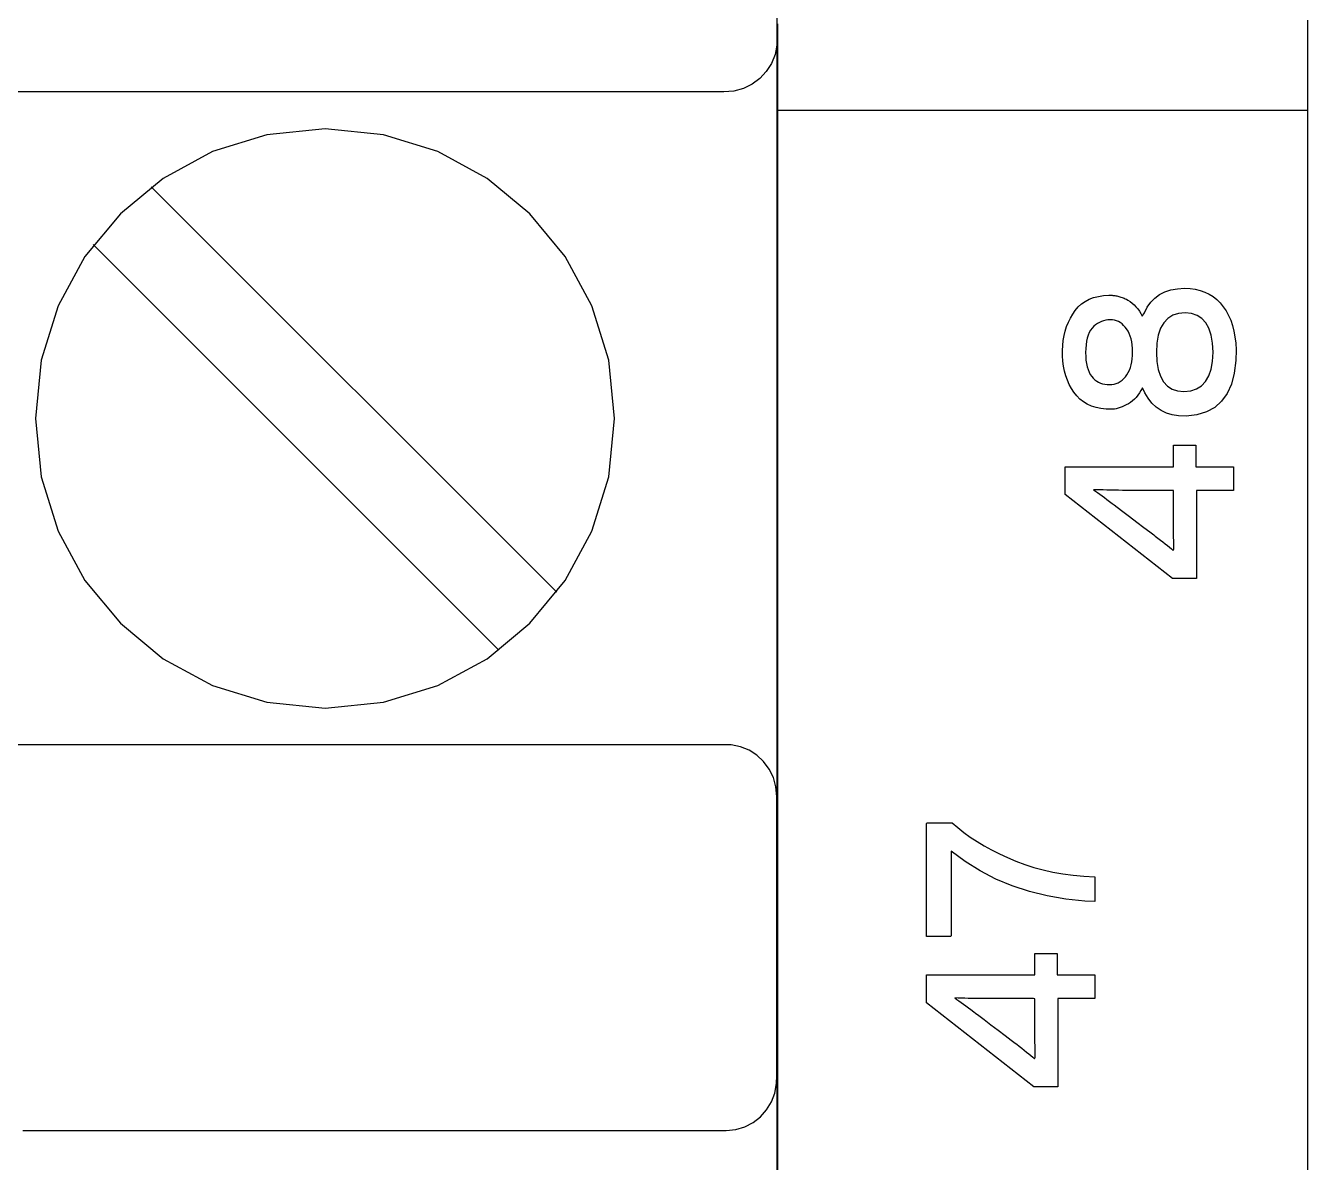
# Model space of a CAD drawing. Extents: x 1 to 47.7, y 0.2 to 35.
# Drawn here: x 35.488 to 36.228, y 18.205 to 18.862 of the extents above; entities that cross this region are included whole.
import ezdxf

# ---------------------------------------------------------------- set-up
doc = ezdxf.new("R2010")
doc.units = 0
doc.header["$MEASUREMENT"] = 0
for name, color, linetype in [('5_1___24__TARGET_LEDS___12', 7, 'CONTINUOUS'), ('6_1__EMPTY_IO_BOARD_POSITI', 7, 'CONTINUOUS'), ('6_2___8__INDEPENDENT_INPUT', 7, 'CONTINUOUS'), ('6_3___8__OPTOISO_INDEPENDE', 7, 'CONTINUOUS'), ('6_4___24__OPTOISO_INDEPEND', 7, 'CONTINUOUS'), ('6_5___8__INDEPENDENT_INPUT', 7, 'CONTINUOUS'), ('6_6___8__INDEPENDENT_INPUT', 7, 'CONTINUOUS'), ('6_7___8__OPTOISO_INDEPENDE', 7, 'CONTINUOUS'), ('6_8___8__OPTOISO_INDEPENDE', 7, 'CONTINUOUS'), ('8_0_____DWG', 7, 'CONTINUOUS')]:
    doc.layers.add(name, color=color, linetype=linetype)

msp = doc.modelspace()

# ---------------------------------------------------------------- linework, layer by layer
at = {"layer": '5_1___24__TARGET_LEDS___12'}
for points in [[(35.92224, 17.54006), (35.92224, 17.67347), (35.92224, 17.80331), (35.92224, 17.92914), (35.92224, 18.05052), (35.92224, 18.167), (35.92224, 18.27814), (35.92224, 18.38348), (35.92224, 18.48259), (35.92224, 18.57502), (35.92224, 18.66032), (35.92224, 18.70016), (35.92224, 18.73805), (35.92224, 18.77394), (35.92224, 18.80776), (35.92224, 18.83947), (35.92224, 18.86901)], [(35.92224, 18.86256), (35.92224, 18.86045), (35.92224, 18.85829), (35.92224, 18.8563), (35.92224, 18.85474), (35.92224, 18.85385), (35.9221, 18.85083), (35.92101, 18.8453), (35.91892, 18.84018), (35.91595, 18.83557), (35.91219, 18.83157), (35.90774, 18.82829), (35.90272, 18.82582), (35.89722, 18.82426), (35.89134, 18.82372), (35.87476, 18.82372), (35.83065, 18.82372), (35.76748, 18.82372), (35.69373, 18.82372), (35.61786, 18.82372), (35.54834, 18.82372), (35.49364, 18.82372), (35.46224, 18.82372)], [(35.79492, 18.53471), (35.56065, 18.76898)], [(35.7615, 18.50129), (35.52723, 18.73556)], [(35.48665, 18.22374), (35.51638, 18.22374), (35.56815, 18.22374), (35.63395, 18.22374), (35.70577, 18.22374), (35.77558, 18.22374), (35.83537, 18.22374), (35.87712, 18.22374), (35.89282, 18.22374), (35.89838, 18.22428), (35.90359, 18.22584), (35.90835, 18.22831), (35.91255, 18.2316), (35.91611, 18.23559), (35.91892, 18.2402), (35.9209, 18.24533), (35.92193, 18.25086), (35.92206, 18.25537), (35.92206, 18.26717), (35.92206, 18.28772), (35.92206, 18.31384), (35.92206, 18.34235), (35.92206, 18.37006), (35.92206, 18.39379), (35.92206, 18.41037), (35.92206, 18.4166), (35.92154, 18.4223), (35.92002, 18.42764), (35.91762, 18.43251), (35.91442, 18.43683), (35.91052, 18.44048), (35.90603, 18.44337), (35.90104, 18.44539), (35.89564, 18.44645), (35.88873, 18.44659), (35.859, 18.44659), (35.80723, 18.44659), (35.74143, 18.44659), (35.66961, 18.44659), (35.5998, 18.44659), (35.54001, 18.44659), (35.49826, 18.44659), (35.48256, 18.44659)]]:
    msp.add_lwpolyline(points, dxfattribs=at)
msp.add_lwpolyline([(35.66127, 18.46771), (35.69495, 18.47111), (35.72632, 18.48086), (35.7547, 18.49629), (35.77942, 18.51673), (35.79982, 18.54151), (35.81522, 18.56995), (35.82495, 18.60138), (35.82834, 18.63514), (35.82495, 18.66883), (35.81522, 18.70023), (35.79982, 18.72864), (35.77942, 18.75339), (35.7547, 18.77382), (35.72632, 18.78925), (35.69495, 18.799), (35.66127, 18.8024), (35.62756, 18.799), (35.59615, 18.78925), (35.5677, 18.77382), (35.54291, 18.75339), (35.52245, 18.72864), (35.50699, 18.70023), (35.49722, 18.66883), (35.49381, 18.63514), (35.49722, 18.60138), (35.50699, 18.56995), (35.52245, 18.54151), (35.54291, 18.51673), (35.5677, 18.49629), (35.59615, 18.48086), (35.62756, 18.47111)], close=True, dxfattribs=at)
at = {"layer": '6_1__EMPTY_IO_BOARD_POSITI'}
msp.add_lwpolyline([(35.92248, 18.86318), (35.92248, 18.82053), (35.92248, 18.77369), (35.92248, 18.7228), (35.92248, 18.66802), (35.92248, 18.6095), (35.92248, 18.5474), (35.92248, 18.48186), (35.92248, 18.41305), (35.92248, 18.34111), (35.92248, 18.26619), (35.92248, 18.18846), (35.92248, 18.10806), (35.92248, 18.02514), (35.92248, 17.93987), (35.92248, 17.85238), (35.92248, 17.76285), (35.92248, 17.6714), (35.92248, 17.48343)], dxfattribs=at)
at = {"layer": '6_2___8__INDEPENDENT_INPUT'}
for points in [[(35.92224, 17.54006), (35.92224, 17.67347), (35.92224, 17.80331), (35.92224, 17.92914), (35.92224, 18.05052), (35.92224, 18.167), (35.92224, 18.27814), (35.92224, 18.38348), (35.92224, 18.48259), (35.92224, 18.57502), (35.92224, 18.66032), (35.92224, 18.70016), (35.92224, 18.73805), (35.92224, 18.77394), (35.92224, 18.80776), (35.92224, 18.83947), (35.92224, 18.86901)], [(35.92224, 18.86256), (35.92224, 18.86045), (35.92224, 18.85829), (35.92224, 18.8563), (35.92224, 18.85474), (35.92224, 18.85385), (35.9221, 18.85083), (35.92101, 18.8453), (35.91892, 18.84018), (35.91595, 18.83557), (35.91219, 18.83157), (35.90774, 18.82829), (35.90272, 18.82582), (35.89722, 18.82426), (35.89134, 18.82372), (35.87476, 18.82372), (35.83065, 18.82372), (35.76748, 18.82372), (35.69373, 18.82372), (35.61786, 18.82372), (35.54834, 18.82372), (35.49364, 18.82372), (35.46224, 18.82372)], [(35.79492, 18.53471), (35.56065, 18.76898)], [(35.7615, 18.50129), (35.52723, 18.73556)], [(35.48665, 18.22374), (35.51638, 18.22374), (35.56815, 18.22374), (35.63395, 18.22374), (35.70577, 18.22374), (35.77558, 18.22374), (35.83537, 18.22374), (35.87712, 18.22374), (35.89282, 18.22374), (35.89838, 18.22428), (35.90359, 18.22584), (35.90835, 18.22831), (35.91255, 18.2316), (35.91611, 18.23559), (35.91892, 18.2402), (35.9209, 18.24533), (35.92193, 18.25086), (35.92206, 18.25537), (35.92206, 18.26717), (35.92206, 18.28772), (35.92206, 18.31384), (35.92206, 18.34235), (35.92206, 18.37006), (35.92206, 18.39379), (35.92206, 18.41037), (35.92206, 18.4166), (35.92154, 18.4223), (35.92002, 18.42764), (35.91762, 18.43251), (35.91442, 18.43683), (35.91052, 18.44048), (35.90603, 18.44337), (35.90104, 18.44539), (35.89564, 18.44645), (35.88873, 18.44659), (35.859, 18.44659), (35.80723, 18.44659), (35.74143, 18.44659), (35.66961, 18.44659), (35.5998, 18.44659), (35.54001, 18.44659), (35.49826, 18.44659), (35.48256, 18.44659)]]:
    msp.add_lwpolyline(points, dxfattribs=at)
msp.add_lwpolyline([(35.66127, 18.46771), (35.69495, 18.47111), (35.72632, 18.48086), (35.7547, 18.49629), (35.77942, 18.51673), (35.79982, 18.54151), (35.81522, 18.56995), (35.82495, 18.60138), (35.82834, 18.63514), (35.82495, 18.66883), (35.81522, 18.70023), (35.79982, 18.72864), (35.77942, 18.75339), (35.7547, 18.77382), (35.72632, 18.78925), (35.69495, 18.799), (35.66127, 18.8024), (35.62756, 18.799), (35.59615, 18.78925), (35.5677, 18.77382), (35.54291, 18.75339), (35.52245, 18.72864), (35.50699, 18.70023), (35.49722, 18.66883), (35.49381, 18.63514), (35.49722, 18.60138), (35.50699, 18.56995), (35.52245, 18.54151), (35.54291, 18.51673), (35.5677, 18.49629), (35.59615, 18.48086), (35.62756, 18.47111)], close=True, dxfattribs=at)
at = {"layer": '6_3___8__OPTOISO_INDEPENDE'}
for points in [[(35.92224, 17.54006), (35.92224, 17.67347), (35.92224, 17.80331), (35.92224, 17.92914), (35.92224, 18.05052), (35.92224, 18.167), (35.92224, 18.27814), (35.92224, 18.38348), (35.92224, 18.48259), (35.92224, 18.57502), (35.92224, 18.66032), (35.92224, 18.70016), (35.92224, 18.73805), (35.92224, 18.77394), (35.92224, 18.80776), (35.92224, 18.83947), (35.92224, 18.86901)], [(35.92224, 18.86256), (35.92224, 18.86045), (35.92224, 18.85829), (35.92224, 18.8563), (35.92224, 18.85474), (35.92224, 18.85385), (35.9221, 18.85083), (35.92101, 18.8453), (35.91892, 18.84018), (35.91595, 18.83557), (35.91219, 18.83157), (35.90774, 18.82829), (35.90272, 18.82582), (35.89722, 18.82426), (35.89134, 18.82372), (35.87476, 18.82372), (35.83065, 18.82372), (35.76748, 18.82372), (35.69373, 18.82372), (35.61786, 18.82372), (35.54834, 18.82372), (35.49364, 18.82372), (35.46224, 18.82372)], [(35.79492, 18.53471), (35.56065, 18.76898)], [(35.7615, 18.50129), (35.52723, 18.73556)], [(35.48665, 18.22374), (35.51638, 18.22374), (35.56815, 18.22374), (35.63395, 18.22374), (35.70577, 18.22374), (35.77558, 18.22374), (35.83537, 18.22374), (35.87712, 18.22374), (35.89282, 18.22374), (35.89838, 18.22428), (35.90359, 18.22584), (35.90835, 18.22831), (35.91255, 18.2316), (35.91611, 18.23559), (35.91892, 18.2402), (35.9209, 18.24533), (35.92193, 18.25086), (35.92206, 18.25537), (35.92206, 18.26717), (35.92206, 18.28772), (35.92206, 18.31384), (35.92206, 18.34235), (35.92206, 18.37006), (35.92206, 18.39379), (35.92206, 18.41037), (35.92206, 18.4166), (35.92154, 18.4223), (35.92002, 18.42764), (35.91762, 18.43251), (35.91442, 18.43683), (35.91052, 18.44048), (35.90603, 18.44337), (35.90104, 18.44539), (35.89564, 18.44645), (35.88873, 18.44659), (35.859, 18.44659), (35.80723, 18.44659), (35.74143, 18.44659), (35.66961, 18.44659), (35.5998, 18.44659), (35.54001, 18.44659), (35.49826, 18.44659), (35.48256, 18.44659)]]:
    msp.add_lwpolyline(points, dxfattribs=at)
msp.add_lwpolyline([(35.66127, 18.46771), (35.69495, 18.47111), (35.72632, 18.48086), (35.7547, 18.49629), (35.77942, 18.51673), (35.79982, 18.54151), (35.81522, 18.56995), (35.82495, 18.60138), (35.82834, 18.63514), (35.82495, 18.66883), (35.81522, 18.70023), (35.79982, 18.72864), (35.77942, 18.75339), (35.7547, 18.77382), (35.72632, 18.78925), (35.69495, 18.799), (35.66127, 18.8024), (35.62756, 18.799), (35.59615, 18.78925), (35.5677, 18.77382), (35.54291, 18.75339), (35.52245, 18.72864), (35.50699, 18.70023), (35.49722, 18.66883), (35.49381, 18.63514), (35.49722, 18.60138), (35.50699, 18.56995), (35.52245, 18.54151), (35.54291, 18.51673), (35.5677, 18.49629), (35.59615, 18.48086), (35.62756, 18.47111)], close=True, dxfattribs=at)
at = {"layer": '6_4___24__OPTOISO_INDEPEND'}
for points in [[(35.92224, 17.54006), (35.92224, 17.67347), (35.92224, 17.80331), (35.92224, 17.92914), (35.92224, 18.05052), (35.92224, 18.167), (35.92224, 18.27814), (35.92224, 18.38348), (35.92224, 18.48259), (35.92224, 18.57502), (35.92224, 18.66032), (35.92224, 18.70016), (35.92224, 18.73805), (35.92224, 18.77394), (35.92224, 18.80776), (35.92224, 18.83947), (35.92224, 18.86901)], [(35.92224, 18.86256), (35.92224, 18.86045), (35.92224, 18.85829), (35.92224, 18.8563), (35.92224, 18.85474), (35.92224, 18.85385), (35.9221, 18.85083), (35.92101, 18.8453), (35.91892, 18.84018), (35.91595, 18.83557), (35.91219, 18.83157), (35.90774, 18.82829), (35.90272, 18.82582), (35.89722, 18.82426), (35.89134, 18.82372), (35.87476, 18.82372), (35.83065, 18.82372), (35.76748, 18.82372), (35.69373, 18.82372), (35.61786, 18.82372), (35.54834, 18.82372), (35.49364, 18.82372), (35.46224, 18.82372)], [(35.79492, 18.53471), (35.56065, 18.76898)], [(35.7615, 18.50129), (35.52723, 18.73556)], [(35.48665, 18.22374), (35.51638, 18.22374), (35.56815, 18.22374), (35.63395, 18.22374), (35.70577, 18.22374), (35.77558, 18.22374), (35.83537, 18.22374), (35.87712, 18.22374), (35.89282, 18.22374), (35.89838, 18.22428), (35.90359, 18.22584), (35.90835, 18.22831), (35.91255, 18.2316), (35.91611, 18.23559), (35.91892, 18.2402), (35.9209, 18.24533), (35.92193, 18.25086), (35.92206, 18.25537), (35.92206, 18.26717), (35.92206, 18.28772), (35.92206, 18.31384), (35.92206, 18.34235), (35.92206, 18.37006), (35.92206, 18.39379), (35.92206, 18.41037), (35.92206, 18.4166), (35.92154, 18.4223), (35.92002, 18.42764), (35.91762, 18.43251), (35.91442, 18.43683), (35.91052, 18.44048), (35.90603, 18.44337), (35.90104, 18.44539), (35.89564, 18.44645), (35.88873, 18.44659), (35.859, 18.44659), (35.80723, 18.44659), (35.74143, 18.44659), (35.66961, 18.44659), (35.5998, 18.44659), (35.54001, 18.44659), (35.49826, 18.44659), (35.48256, 18.44659)]]:
    msp.add_lwpolyline(points, dxfattribs=at)
msp.add_lwpolyline([(35.66127, 18.46771), (35.69495, 18.47111), (35.72632, 18.48086), (35.7547, 18.49629), (35.77942, 18.51673), (35.79982, 18.54151), (35.81522, 18.56995), (35.82495, 18.60138), (35.82834, 18.63514), (35.82495, 18.66883), (35.81522, 18.70023), (35.79982, 18.72864), (35.77942, 18.75339), (35.7547, 18.77382), (35.72632, 18.78925), (35.69495, 18.799), (35.66127, 18.8024), (35.62756, 18.799), (35.59615, 18.78925), (35.5677, 18.77382), (35.54291, 18.75339), (35.52245, 18.72864), (35.50699, 18.70023), (35.49722, 18.66883), (35.49381, 18.63514), (35.49722, 18.60138), (35.50699, 18.56995), (35.52245, 18.54151), (35.54291, 18.51673), (35.5677, 18.49629), (35.59615, 18.48086), (35.62756, 18.47111)], close=True, dxfattribs=at)
at = {"layer": '6_5___8__INDEPENDENT_INPUT'}
for points in [[(35.92224, 17.54006), (35.92224, 17.67347), (35.92224, 17.80331), (35.92224, 17.92914), (35.92224, 18.05052), (35.92224, 18.167), (35.92224, 18.27814), (35.92224, 18.38348), (35.92224, 18.48259), (35.92224, 18.57502), (35.92224, 18.66032), (35.92224, 18.70016), (35.92224, 18.73805), (35.92224, 18.77394), (35.92224, 18.80776), (35.92224, 18.83947), (35.92224, 18.86901)], [(35.92224, 18.86256), (35.92224, 18.86045), (35.92224, 18.85829), (35.92224, 18.8563), (35.92224, 18.85474), (35.92224, 18.85385), (35.9221, 18.85083), (35.92101, 18.8453), (35.91892, 18.84018), (35.91595, 18.83557), (35.91219, 18.83157), (35.90774, 18.82829), (35.90272, 18.82582), (35.89722, 18.82426), (35.89134, 18.82372), (35.87476, 18.82372), (35.83065, 18.82372), (35.76748, 18.82372), (35.69373, 18.82372), (35.61786, 18.82372), (35.54834, 18.82372), (35.49364, 18.82372), (35.46224, 18.82372)], [(35.79492, 18.53471), (35.56065, 18.76898)], [(35.7615, 18.50129), (35.52723, 18.73556)], [(35.48665, 18.22374), (35.51638, 18.22374), (35.56815, 18.22374), (35.63395, 18.22374), (35.70577, 18.22374), (35.77558, 18.22374), (35.83537, 18.22374), (35.87712, 18.22374), (35.89282, 18.22374), (35.89838, 18.22428), (35.90359, 18.22584), (35.90835, 18.22831), (35.91255, 18.2316), (35.91611, 18.23559), (35.91892, 18.2402), (35.9209, 18.24533), (35.92193, 18.25086), (35.92206, 18.25537), (35.92206, 18.26717), (35.92206, 18.28772), (35.92206, 18.31384), (35.92206, 18.34235), (35.92206, 18.37006), (35.92206, 18.39379), (35.92206, 18.41037), (35.92206, 18.4166), (35.92154, 18.4223), (35.92002, 18.42764), (35.91762, 18.43251), (35.91442, 18.43683), (35.91052, 18.44048), (35.90603, 18.44337), (35.90104, 18.44539), (35.89564, 18.44645), (35.88873, 18.44659), (35.859, 18.44659), (35.80723, 18.44659), (35.74143, 18.44659), (35.66961, 18.44659), (35.5998, 18.44659), (35.54001, 18.44659), (35.49826, 18.44659), (35.48256, 18.44659)]]:
    msp.add_lwpolyline(points, dxfattribs=at)
msp.add_lwpolyline([(35.66127, 18.46771), (35.69495, 18.47111), (35.72632, 18.48086), (35.7547, 18.49629), (35.77942, 18.51673), (35.79982, 18.54151), (35.81522, 18.56995), (35.82495, 18.60138), (35.82834, 18.63514), (35.82495, 18.66883), (35.81522, 18.70023), (35.79982, 18.72864), (35.77942, 18.75339), (35.7547, 18.77382), (35.72632, 18.78925), (35.69495, 18.799), (35.66127, 18.8024), (35.62756, 18.799), (35.59615, 18.78925), (35.5677, 18.77382), (35.54291, 18.75339), (35.52245, 18.72864), (35.50699, 18.70023), (35.49722, 18.66883), (35.49381, 18.63514), (35.49722, 18.60138), (35.50699, 18.56995), (35.52245, 18.54151), (35.54291, 18.51673), (35.5677, 18.49629), (35.59615, 18.48086), (35.62756, 18.47111)], close=True, dxfattribs=at)
at = {"layer": '6_6___8__INDEPENDENT_INPUT'}
for points in [[(35.92224, 17.54006), (35.92224, 17.67347), (35.92224, 17.80331), (35.92224, 17.92914), (35.92224, 18.05052), (35.92224, 18.167), (35.92224, 18.27814), (35.92224, 18.38348), (35.92224, 18.48259), (35.92224, 18.57502), (35.92224, 18.66032), (35.92224, 18.70016), (35.92224, 18.73805), (35.92224, 18.77394), (35.92224, 18.80776), (35.92224, 18.83947), (35.92224, 18.86901)], [(35.92224, 18.86256), (35.92224, 18.86045), (35.92224, 18.85829), (35.92224, 18.8563), (35.92224, 18.85474), (35.92224, 18.85385), (35.9221, 18.85083), (35.92101, 18.8453), (35.91892, 18.84018), (35.91595, 18.83557), (35.91219, 18.83157), (35.90774, 18.82829), (35.90272, 18.82582), (35.89722, 18.82426), (35.89134, 18.82372), (35.87476, 18.82372), (35.83065, 18.82372), (35.76748, 18.82372), (35.69373, 18.82372), (35.61786, 18.82372), (35.54834, 18.82372), (35.49364, 18.82372), (35.46224, 18.82372)], [(35.79492, 18.53471), (35.56065, 18.76898)], [(35.7615, 18.50129), (35.52723, 18.73556)], [(35.48665, 18.22374), (35.51638, 18.22374), (35.56815, 18.22374), (35.63395, 18.22374), (35.70577, 18.22374), (35.77558, 18.22374), (35.83537, 18.22374), (35.87712, 18.22374), (35.89282, 18.22374), (35.89838, 18.22428), (35.90359, 18.22584), (35.90835, 18.22831), (35.91255, 18.2316), (35.91611, 18.23559), (35.91892, 18.2402), (35.9209, 18.24533), (35.92193, 18.25086), (35.92206, 18.25537), (35.92206, 18.26717), (35.92206, 18.28772), (35.92206, 18.31384), (35.92206, 18.34235), (35.92206, 18.37006), (35.92206, 18.39379), (35.92206, 18.41037), (35.92206, 18.4166), (35.92154, 18.4223), (35.92002, 18.42764), (35.91762, 18.43251), (35.91442, 18.43683), (35.91052, 18.44048), (35.90603, 18.44337), (35.90104, 18.44539), (35.89564, 18.44645), (35.88873, 18.44659), (35.859, 18.44659), (35.80723, 18.44659), (35.74143, 18.44659), (35.66961, 18.44659), (35.5998, 18.44659), (35.54001, 18.44659), (35.49826, 18.44659), (35.48256, 18.44659)]]:
    msp.add_lwpolyline(points, dxfattribs=at)
msp.add_lwpolyline([(35.66127, 18.46771), (35.69495, 18.47111), (35.72632, 18.48086), (35.7547, 18.49629), (35.77942, 18.51673), (35.79982, 18.54151), (35.81522, 18.56995), (35.82495, 18.60138), (35.82834, 18.63514), (35.82495, 18.66883), (35.81522, 18.70023), (35.79982, 18.72864), (35.77942, 18.75339), (35.7547, 18.77382), (35.72632, 18.78925), (35.69495, 18.799), (35.66127, 18.8024), (35.62756, 18.799), (35.59615, 18.78925), (35.5677, 18.77382), (35.54291, 18.75339), (35.52245, 18.72864), (35.50699, 18.70023), (35.49722, 18.66883), (35.49381, 18.63514), (35.49722, 18.60138), (35.50699, 18.56995), (35.52245, 18.54151), (35.54291, 18.51673), (35.5677, 18.49629), (35.59615, 18.48086), (35.62756, 18.47111)], close=True, dxfattribs=at)
at = {"layer": '6_7___8__OPTOISO_INDEPENDE'}
for points in [[(35.92224, 17.54006), (35.92224, 17.67347), (35.92224, 17.80331), (35.92224, 17.92914), (35.92224, 18.05052), (35.92224, 18.167), (35.92224, 18.27814), (35.92224, 18.38348), (35.92224, 18.48259), (35.92224, 18.57502), (35.92224, 18.66032), (35.92224, 18.70016), (35.92224, 18.73805), (35.92224, 18.77394), (35.92224, 18.80776), (35.92224, 18.83947), (35.92224, 18.86901)], [(35.92224, 18.86256), (35.92224, 18.86045), (35.92224, 18.85829), (35.92224, 18.8563), (35.92224, 18.85474), (35.92224, 18.85385), (35.9221, 18.85083), (35.92101, 18.8453), (35.91892, 18.84018), (35.91595, 18.83557), (35.91219, 18.83157), (35.90774, 18.82829), (35.90272, 18.82582), (35.89722, 18.82426), (35.89134, 18.82372), (35.87476, 18.82372), (35.83065, 18.82372), (35.76748, 18.82372), (35.69373, 18.82372), (35.61786, 18.82372), (35.54834, 18.82372), (35.49364, 18.82372), (35.46224, 18.82372)], [(35.79492, 18.53471), (35.56065, 18.76898)], [(35.7615, 18.50129), (35.52723, 18.73556)], [(35.48665, 18.22374), (35.51638, 18.22374), (35.56815, 18.22374), (35.63395, 18.22374), (35.70577, 18.22374), (35.77558, 18.22374), (35.83537, 18.22374), (35.87712, 18.22374), (35.89282, 18.22374), (35.89838, 18.22428), (35.90359, 18.22584), (35.90835, 18.22831), (35.91255, 18.2316), (35.91611, 18.23559), (35.91892, 18.2402), (35.9209, 18.24533), (35.92193, 18.25086), (35.92206, 18.25537), (35.92206, 18.26717), (35.92206, 18.28772), (35.92206, 18.31384), (35.92206, 18.34235), (35.92206, 18.37006), (35.92206, 18.39379), (35.92206, 18.41037), (35.92206, 18.4166), (35.92154, 18.4223), (35.92002, 18.42764), (35.91762, 18.43251), (35.91442, 18.43683), (35.91052, 18.44048), (35.90603, 18.44337), (35.90104, 18.44539), (35.89564, 18.44645), (35.88873, 18.44659), (35.859, 18.44659), (35.80723, 18.44659), (35.74143, 18.44659), (35.66961, 18.44659), (35.5998, 18.44659), (35.54001, 18.44659), (35.49826, 18.44659), (35.48256, 18.44659)]]:
    msp.add_lwpolyline(points, dxfattribs=at)
msp.add_lwpolyline([(35.66127, 18.46771), (35.69495, 18.47111), (35.72632, 18.48086), (35.7547, 18.49629), (35.77942, 18.51673), (35.79982, 18.54151), (35.81522, 18.56995), (35.82495, 18.60138), (35.82834, 18.63514), (35.82495, 18.66883), (35.81522, 18.70023), (35.79982, 18.72864), (35.77942, 18.75339), (35.7547, 18.77382), (35.72632, 18.78925), (35.69495, 18.799), (35.66127, 18.8024), (35.62756, 18.799), (35.59615, 18.78925), (35.5677, 18.77382), (35.54291, 18.75339), (35.52245, 18.72864), (35.50699, 18.70023), (35.49722, 18.66883), (35.49381, 18.63514), (35.49722, 18.60138), (35.50699, 18.56995), (35.52245, 18.54151), (35.54291, 18.51673), (35.5677, 18.49629), (35.59615, 18.48086), (35.62756, 18.47111)], close=True, dxfattribs=at)
at = {"layer": '6_8___8__OPTOISO_INDEPENDE'}
for points in [[(35.92224, 17.54006), (35.92224, 17.67347), (35.92224, 17.80331), (35.92224, 17.92914), (35.92224, 18.05052), (35.92224, 18.167), (35.92224, 18.27814), (35.92224, 18.38348), (35.92224, 18.48259), (35.92224, 18.57502), (35.92224, 18.66032), (35.92224, 18.70016), (35.92224, 18.73805), (35.92224, 18.77394), (35.92224, 18.80776), (35.92224, 18.83947), (35.92224, 18.86901)], [(35.92224, 18.86256), (35.92224, 18.86045), (35.92224, 18.85829), (35.92224, 18.8563), (35.92224, 18.85474), (35.92224, 18.85385), (35.9221, 18.85083), (35.92101, 18.8453), (35.91892, 18.84018), (35.91595, 18.83557), (35.91219, 18.83157), (35.90774, 18.82829), (35.90272, 18.82582), (35.89722, 18.82426), (35.89134, 18.82372), (35.87476, 18.82372), (35.83065, 18.82372), (35.76748, 18.82372), (35.69373, 18.82372), (35.61786, 18.82372), (35.54834, 18.82372), (35.49364, 18.82372), (35.46224, 18.82372)], [(35.79492, 18.53471), (35.56065, 18.76898)], [(35.7615, 18.50129), (35.52723, 18.73556)], [(35.48665, 18.22374), (35.51638, 18.22374), (35.56815, 18.22374), (35.63395, 18.22374), (35.70577, 18.22374), (35.77558, 18.22374), (35.83537, 18.22374), (35.87712, 18.22374), (35.89282, 18.22374), (35.89838, 18.22428), (35.90359, 18.22584), (35.90835, 18.22831), (35.91255, 18.2316), (35.91611, 18.23559), (35.91892, 18.2402), (35.9209, 18.24533), (35.92193, 18.25086), (35.92206, 18.25537), (35.92206, 18.26717), (35.92206, 18.28772), (35.92206, 18.31384), (35.92206, 18.34235), (35.92206, 18.37006), (35.92206, 18.39379), (35.92206, 18.41037), (35.92206, 18.4166), (35.92154, 18.4223), (35.92002, 18.42764), (35.91762, 18.43251), (35.91442, 18.43683), (35.91052, 18.44048), (35.90603, 18.44337), (35.90104, 18.44539), (35.89564, 18.44645), (35.88873, 18.44659), (35.859, 18.44659), (35.80723, 18.44659), (35.74143, 18.44659), (35.66961, 18.44659), (35.5998, 18.44659), (35.54001, 18.44659), (35.49826, 18.44659), (35.48256, 18.44659)]]:
    msp.add_lwpolyline(points, dxfattribs=at)
msp.add_lwpolyline([(35.66127, 18.46771), (35.69495, 18.47111), (35.72632, 18.48086), (35.7547, 18.49629), (35.77942, 18.51673), (35.79982, 18.54151), (35.81522, 18.56995), (35.82495, 18.60138), (35.82834, 18.63514), (35.82495, 18.66883), (35.81522, 18.70023), (35.79982, 18.72864), (35.77942, 18.75339), (35.7547, 18.77382), (35.72632, 18.78925), (35.69495, 18.799), (35.66127, 18.8024), (35.62756, 18.799), (35.59615, 18.78925), (35.5677, 18.77382), (35.54291, 18.75339), (35.52245, 18.72864), (35.50699, 18.70023), (35.49722, 18.66883), (35.49381, 18.63514), (35.49722, 18.60138), (35.50699, 18.56995), (35.52245, 18.54151), (35.54291, 18.51673), (35.5677, 18.49629), (35.59615, 18.48086), (35.62756, 18.47111)], close=True, dxfattribs=at)
at = {"layer": '8_0_____DWG'}
for points in [[(36.22843, 18.86528), (36.22843, 18.83397), (36.22843, 18.80142), (36.22843, 18.76763), (36.22843, 18.73261), (36.22843, 18.69637), (36.22843, 18.65893), (36.22843, 18.6203), (36.22843, 18.58049), (36.22843, 18.53951), (36.22843, 18.49738), (36.22843, 18.4541), (36.22843, 18.40969), (36.22843, 18.36416), (36.22843, 18.31752), (36.22843, 18.26979), (36.22843, 18.22097), (36.22843, 18.17107)], [(35.92206, 18.81321), (36.22843, 18.81321)], [(36.16393, 18.60723), (36.18576, 18.60723), (36.18576, 18.59354), (36.1644, 18.59354), (36.1644, 18.54257), (36.1505, 18.54257), (36.08858, 18.59108), (36.08858, 18.60723), (36.15111, 18.60723), (36.15111, 18.6197), (36.16393, 18.6197), (36.16393, 18.60723)], [(36.08388, 18.31357), (36.10571, 18.31357), (36.10571, 18.29989), (36.08435, 18.29989), (36.08435, 18.24891), (36.07045, 18.24891), (36.00853, 18.29742), (36.00853, 18.31357), (36.07106, 18.31357), (36.07106, 18.32605), (36.08388, 18.32605), (36.08388, 18.31357)]]:
    msp.add_lwpolyline(points, dxfattribs=at)
for points in [[(36.15744, 18.71033), (36.16067, 18.71017), (36.16371, 18.70975), (36.16657, 18.70908), (36.16924, 18.70814), (36.17173, 18.70696), (36.17405, 18.70551), (36.17617, 18.7038), (36.17812, 18.70184), (36.1799, 18.69963), (36.18151, 18.69721), (36.18293, 18.6946), (36.18415, 18.69179), (36.18517, 18.68878), (36.186, 18.68558), (36.18663, 18.68218), (36.18705, 18.67858), (36.18729, 18.67479), (36.18715, 18.66853), (36.18625, 18.66125), (36.18458, 18.65491), (36.18213, 18.6495), (36.17892, 18.64502), (36.17494, 18.64147), (36.17019, 18.63886), (36.16467, 18.63718), (36.15838, 18.63643), (36.15403, 18.63656), (36.15036, 18.63716), (36.14699, 18.63819), (36.14392, 18.63966), (36.14115, 18.64158), (36.13868, 18.64393), (36.13651, 18.64672), (36.13464, 18.64995), (36.13316, 18.65283), (36.13233, 18.65126), (36.13145, 18.64982), (36.13052, 18.64848), (36.12954, 18.64727), (36.12851, 18.64617), (36.12742, 18.6452), (36.12628, 18.64434), (36.12509, 18.64359), (36.12387, 18.64294), (36.12267, 18.64233), (36.12149, 18.64181), (36.12033, 18.64137), (36.11919, 18.64101), (36.11806, 18.64074), (36.11696, 18.64054), (36.11587, 18.64043), (36.11479, 18.6404), (36.11223, 18.64049), (36.10922, 18.64082), (36.10641, 18.64141), (36.10379, 18.64225), (36.10135, 18.64335), (36.09911, 18.6447), (36.09706, 18.64629), (36.0952, 18.64814), (36.09353, 18.65025), (36.09212, 18.65243), (36.09089, 18.65474), (36.08982, 18.65718), (36.08893, 18.65974), (36.08821, 18.66242), (36.08765, 18.66523), (36.08727, 18.66817), (36.08707, 18.67122), (36.08703, 18.67434), (36.08716, 18.6773), (36.08747, 18.68016), (36.08795, 18.68293), (36.0886, 18.6856), (36.08942, 18.68819), (36.09041, 18.69067), (36.09157, 18.69307), (36.09291, 18.69537), (36.09442, 18.69756), (36.09613, 18.69953), (36.09804, 18.70124), (36.10016, 18.7027), (36.10248, 18.70392), (36.105, 18.70489), (36.10772, 18.7056), (36.11064, 18.70607), (36.11377, 18.70629), (36.11465, 18.7063), (36.11514, 18.70628), (36.11565, 18.70625), (36.11617, 18.7062), (36.1167, 18.70614), (36.11724, 18.70607), (36.11779, 18.70598), (36.11835, 18.70588), (36.11893, 18.70576), (36.11954, 18.70561), (36.12015, 18.70544), (36.12077, 18.70525), (36.12139, 18.70503), (36.12202, 18.70479), (36.12264, 18.70453), (36.12327, 18.70424), (36.12391, 18.70393), (36.12482, 18.70345), (36.12607, 18.70267), (36.12726, 18.70178), (36.12838, 18.70078), (36.12945, 18.69966), (36.13045, 18.69844), (36.13139, 18.69711), (36.13226, 18.69567), (36.13308, 18.69411), (36.1343, 18.69621), (36.13599, 18.69944), (36.13803, 18.70225), (36.14041, 18.70464), (36.14313, 18.70662), (36.14619, 18.70817), (36.1496, 18.70931), (36.15335, 18.71003)], [(36.11462, 18.69208), (36.11327, 18.69202), (36.11196, 18.69184), (36.1107, 18.69155), (36.10949, 18.69115), (36.10832, 18.69062), (36.1072, 18.68998), (36.10612, 18.68923), (36.1051, 18.68835), (36.10413, 18.68733), (36.10326, 18.68614), (36.1025, 18.68478), (36.10186, 18.68326), (36.10133, 18.68157), (36.10091, 18.67973), (36.1006, 18.67772), (36.1004, 18.67555), (36.10031, 18.67322), (36.1004, 18.67093), (36.10058, 18.66879), (36.10087, 18.66681), (36.10127, 18.665), (36.10176, 18.66335), (36.10237, 18.66186), (36.10307, 18.66053), (36.10389, 18.65936), (36.10479, 18.65835), (36.10576, 18.65745), (36.10679, 18.65667), (36.10787, 18.65602), (36.109, 18.6555), (36.11019, 18.6551), (36.11143, 18.65482), (36.11273, 18.65466), (36.11408, 18.65464), (36.11546, 18.65471), (36.11678, 18.65492), (36.11803, 18.65527), (36.11922, 18.65577), (36.12034, 18.65641), (36.1214, 18.65719), (36.12239, 18.65811), (36.12332, 18.65917), (36.12419, 18.66036), (36.12497, 18.66164), (36.12564, 18.66302), (36.12621, 18.6645), (36.12668, 18.66609), (36.12704, 18.66779), (36.1273, 18.66958), (36.12746, 18.67148), (36.12751, 18.67349), (36.12746, 18.67558), (36.1273, 18.67754), (36.12703, 18.67938), (36.12665, 18.68111), (36.12617, 18.68271), (36.12558, 18.68419), (36.12488, 18.68554), (36.12407, 18.68678), (36.12321, 18.68789), (36.12232, 18.68887), (36.12138, 18.68972), (36.12039, 18.69044), (36.11934, 18.69103), (36.11824, 18.69149), (36.11709, 18.69182), (36.11588, 18.69201)], [(36.15786, 18.69608), (36.15402, 18.69575), (36.15067, 18.6947), (36.14784, 18.69293), (36.1455, 18.69043), (36.14367, 18.68721), (36.14235, 18.68327), (36.14153, 18.67861), (36.14121, 18.67322), (36.14152, 18.66793), (36.14231, 18.66334), (36.14358, 18.65946), (36.14533, 18.65628), (36.14757, 18.65381), (36.15029, 18.65204), (36.15349, 18.65098), (36.15717, 18.65063), (36.16107, 18.65104), (36.16445, 18.65215), (36.16732, 18.65395), (36.16969, 18.65644), (36.17154, 18.65963), (36.17288, 18.66351), (36.17371, 18.66808), (36.17403, 18.67335), (36.17369, 18.67868), (36.17287, 18.6833), (36.17157, 18.6872), (36.16979, 18.6904), (36.16753, 18.69288), (36.16479, 18.69466), (36.16157, 18.69572)], [(36.10494, 18.59393), (36.10607, 18.59314), (36.10726, 18.59229), (36.10852, 18.59138), (36.10984, 18.59042), (36.11123, 18.5894), (36.11269, 18.58832), (36.1142, 18.58718), (36.11578, 18.58599), (36.1168, 18.58522), (36.11866, 18.58381), (36.1218, 18.58143), (36.12572, 18.57846), (36.12995, 18.57525), (36.134, 18.57217), (36.13741, 18.56959), (36.13969, 18.56786), (36.1406, 18.56717), (36.14213, 18.566), (36.14358, 18.56487), (36.14497, 18.56377), (36.1463, 18.5627), (36.14756, 18.56166), (36.14876, 18.56065), (36.14989, 18.55968), (36.15095, 18.55874), (36.15124, 18.55958), (36.15124, 18.56118), (36.15123, 18.56285), (36.15122, 18.56459), (36.1512, 18.56639), (36.15118, 18.56825), (36.15116, 18.57018), (36.15113, 18.57218), (36.15111, 18.57371), (36.15111, 18.57489), (36.15111, 18.57724), (36.15111, 18.58036), (36.15111, 18.58384), (36.15111, 18.5873), (36.15111, 18.59034), (36.15111, 18.59254), (36.15111, 18.59352), (36.15029, 18.59354), (36.14758, 18.59354), (36.14354, 18.59354), (36.13872, 18.59354), (36.1337, 18.59354), (36.12905, 18.59354), (36.12533, 18.59354), (36.12311, 18.59354), (36.12169, 18.59355), (36.1193, 18.59359), (36.11699, 18.59363), (36.11477, 18.59367), (36.11264, 18.59371), (36.11059, 18.59376), (36.10862, 18.59382), (36.10674, 18.59387)], [(36.02325, 18.40156), (36.02657, 18.39869), (36.03008, 18.39592), (36.03378, 18.39325), (36.03768, 18.39067), (36.04178, 18.3882), (36.04607, 18.38582), (36.05055, 18.38354), (36.05522, 18.38136), (36.06011, 18.37927), (36.0652, 18.37738), (36.07046, 18.3757), (36.0759, 18.37424), (36.08151, 18.37299), (36.0873, 18.37197), (36.09326, 18.37116), (36.0994, 18.37057), (36.10571, 18.3702), (36.10571, 18.36965), (36.10571, 18.36821), (36.10571, 18.36613), (36.10571, 18.36371), (36.10571, 18.36122), (36.10571, 18.35894), (36.10571, 18.35714), (36.10571, 18.35611), (36.1, 18.35627), (36.08887, 18.35739), (36.07817, 18.35923), (36.06787, 18.36177), (36.058, 18.36502), (36.04853, 18.36899), (36.03949, 18.37366), (36.03085, 18.37904), (36.02264, 18.38513), (36.02264, 18.38324), (36.02264, 18.37822), (36.02264, 18.37103), (36.02264, 18.36264), (36.02264, 18.354), (36.02264, 18.34609), (36.02264, 18.33986), (36.02264, 18.33629), (36.0225, 18.3358), (36.02147, 18.3358), (36.01969, 18.3358), (36.01743, 18.3358), (36.01496, 18.3358), (36.01256, 18.3358), (36.01051, 18.3358), (36.00907, 18.3358), (36.00853, 18.3358), (36.00853, 18.33831), (36.00853, 18.345), (36.00853, 18.35459), (36.00853, 18.36578), (36.00853, 18.37729), (36.00853, 18.38784), (36.00853, 18.39614), (36.00853, 18.4009), (36.00868, 18.40156), (36.00974, 18.40156), (36.0116, 18.40156), (36.01396, 18.40156), (36.01654, 18.40156), (36.01904, 18.40156), (36.02119, 18.40156), (36.02268, 18.40156)], [(36.02489, 18.30028), (36.02602, 18.29949), (36.02721, 18.29864), (36.02847, 18.29773), (36.02979, 18.29677), (36.03118, 18.29575), (36.03263, 18.29467), (36.03415, 18.29353), (36.03573, 18.29234), (36.03675, 18.29157), (36.03861, 18.29015), (36.04175, 18.28778), (36.04567, 18.2848), (36.0499, 18.2816), (36.05395, 18.27852), (36.05736, 18.27593), (36.05964, 18.27421), (36.06055, 18.27351), (36.06207, 18.27235), (36.06353, 18.27122), (36.06492, 18.27011), (36.06625, 18.26905), (36.06751, 18.26801), (36.06871, 18.267), (36.06984, 18.26603), (36.0709, 18.26508), (36.07119, 18.26593), (36.07119, 18.26753), (36.07118, 18.2692), (36.07117, 18.27094), (36.07115, 18.27274), (36.07113, 18.2746), (36.07111, 18.27653), (36.07108, 18.27852), (36.07106, 18.28006), (36.07106, 18.28124), (36.07106, 18.28358), (36.07106, 18.2867), (36.07106, 18.29019), (36.07106, 18.29365), (36.07106, 18.29668), (36.07106, 18.29889), (36.07106, 18.29987), (36.07024, 18.29989), (36.06753, 18.29989), (36.06349, 18.29989), (36.05867, 18.29989), (36.05365, 18.29989), (36.049, 18.29989), (36.04528, 18.29989), (36.04306, 18.29989), (36.04163, 18.2999), (36.03925, 18.29993), (36.03694, 18.29997), (36.03472, 18.30001), (36.03259, 18.30006), (36.03054, 18.30011), (36.02857, 18.30016), (36.02669, 18.30022)]]:
    msp.add_lwpolyline(points, close=True, dxfattribs=at)

doc.saveas('drawing.dxf')
